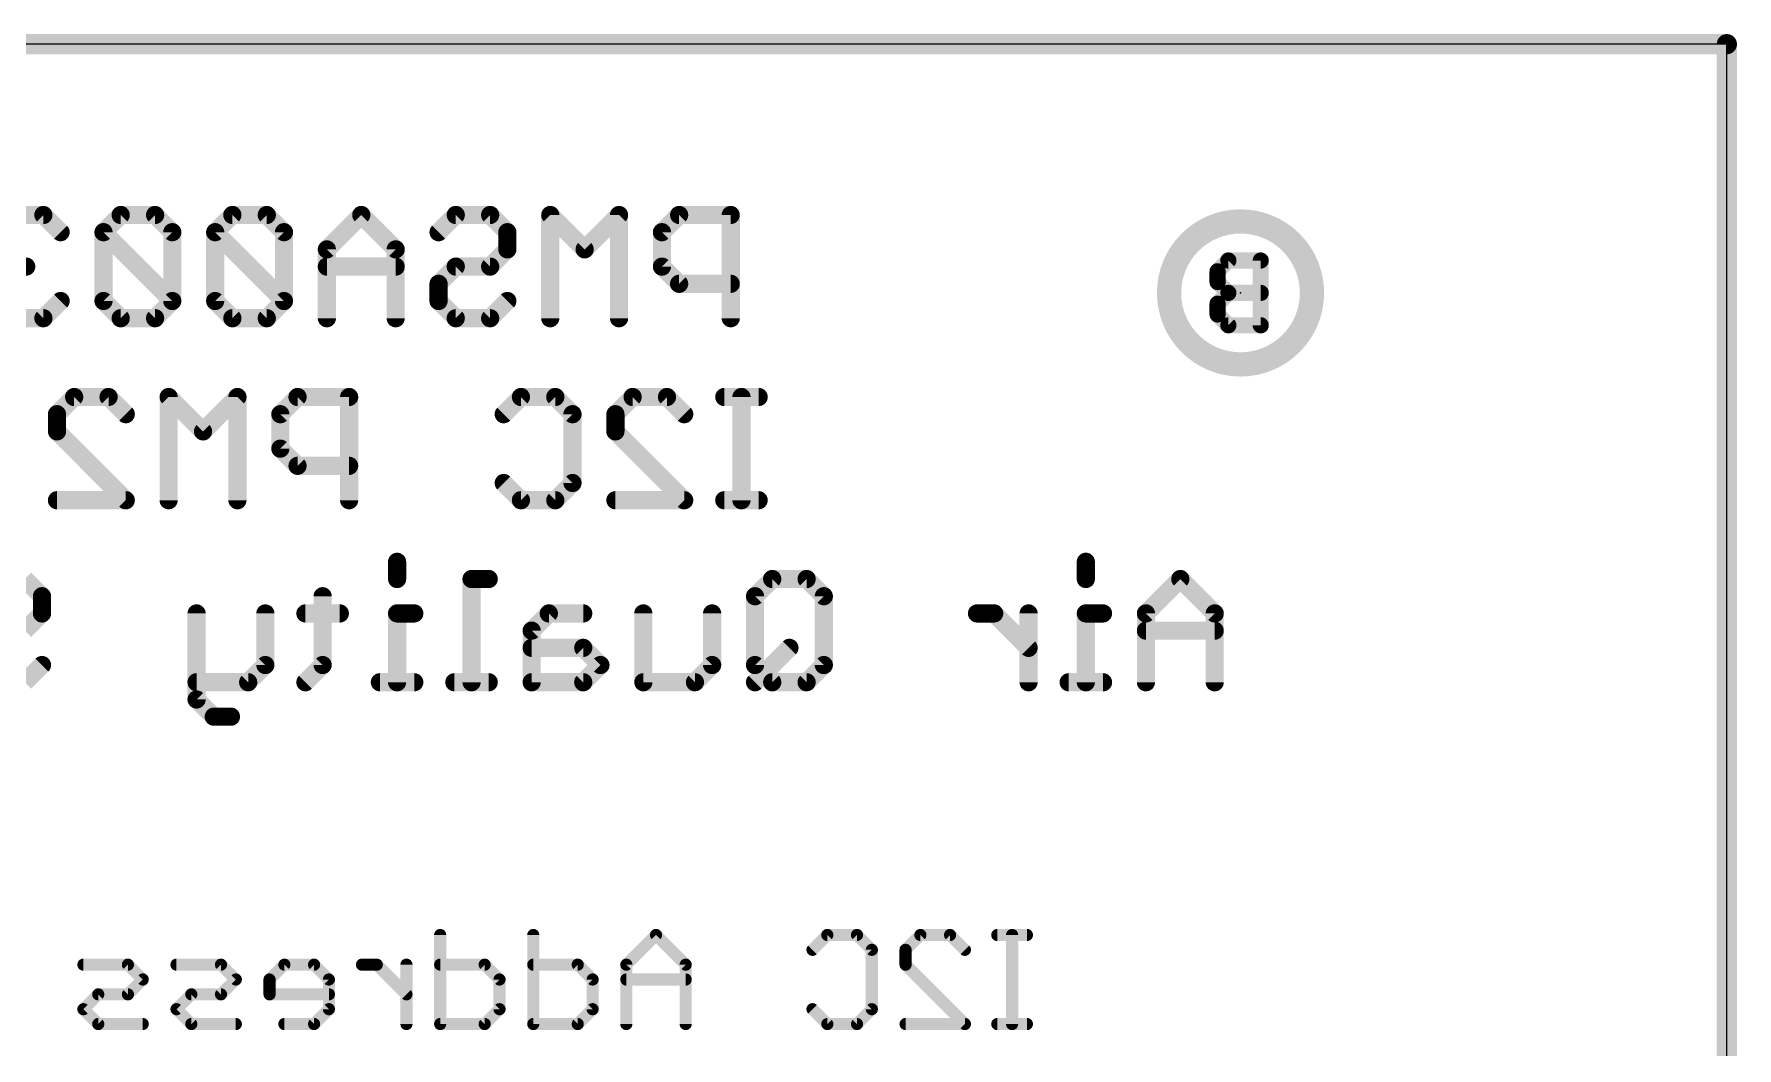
# Model space of a CAD drawing. Extents: x -0.1 to 35.7, y -1.6 to 50.9.
# Drawn here: x 14.29 to 35.69, y 38.19 to 50.93 of the extents above; entities that cross this region are included whole.
import ezdxf

# ---------------------------------------------------------------- set-up
doc = ezdxf.new("R2010")
doc.units = 0
for name, color, linetype in [('1', 12, 'CONTINUOUS'), ('16', 5, 'CONTINUOUS'), ('20', 53, 'CONTINUOUS'), ('22', 6, 'CONTINUOUS'), ('24', 6, 'CONTINUOUS')]:
    doc.layers.add(name, color=color, linetype=linetype)

msp = doc.modelspace()

# ---------------------------------------------------------------- linework, layer by layer
at = {"layer": '1', "const_width": 0.254}
for points in [[(0, 50.8), (35.56, 50.8)], [(35.56, 50.8), (35.56, 0)]]:
    msp.add_lwpolyline(points, dxfattribs=at)
at = {"layer": '1', "const_width": 0.127}
for points in [[(35.6235, 50.8, 1), (35.4965, 50.8)], [(35.56, 50.7365, 1), (35.56, 50.8635)]]:
    msp.add_lwpolyline(points, format="xyb", dxfattribs=at)
at = {"layer": '16', "const_width": 0.254}
for points in [[(0, 50.8), (35.56, 50.8)], [(35.56, 50.8), (35.56, 0)]]:
    msp.add_lwpolyline(points, dxfattribs=at)
at = {"layer": '16', "const_width": 0.127}
for points in [[(35.6235, 50.8, 1), (35.4965, 50.8)], [(35.56, 50.7365, 1), (35.56, 50.8635)]]:
    msp.add_lwpolyline(points, format="xyb", dxfattribs=at)
at = {"layer": '20'}
for p, q in [((35.56, 50.8), (0, 50.8)), ((35.56, 2.54), (35.56, 50.8))]:
    msp.add_line(p, q, dxfattribs=at)
at = {"layer": '22'}
for points, const_width in [([(14.4092, 48.6548), (13.977, 48.6548)], 0.2286), ([(14.6253, 48.4387), (14.4092, 48.6548)], 0.2286), ([(15.3803, 48.6548), (15.1642, 48.4387)], 0.2286), ([(15.8125, 48.6548), (15.3803, 48.6548)], 0.2286), ([(16.0285, 48.4387), (15.8125, 48.6548)], 0.2286), ([(16.7836, 48.6548), (16.5675, 48.4387)], 0.2286), ([(17.2157, 48.6548), (16.7836, 48.6548)], 0.2286), ([(17.4318, 48.4387), (17.2157, 48.6548)], 0.2286), ([(18.4029, 48.6548), (17.9708, 48.2226)], 0.2286), ([(18.8351, 48.2226), (18.4029, 48.6548)], 0.2286), ([(19.374, 48.4387), (19.5901, 48.6548)], 0.2286), ([(19.5901, 48.6548), (20.0223, 48.6548)], 0.2286), ([(20.0223, 48.6548), (20.2384, 48.4387)], 0.2286), ([(21.2095, 48.2226), (20.7773, 48.6548)], 0.2286), ([(20.7773, 48.6548), (20.7773, 47.3583)], 0.2286), ([(21.6417, 48.6548), (21.2095, 48.2226)], 0.2286), ([(21.6417, 47.3583), (21.6417, 48.6548)], 0.2286), ([(22.3967, 48.6548), (22.1806, 48.4387)], 0.2286), ([(23.0449, 48.6548), (22.3967, 48.6548)], 0.2286), ([(23.0449, 47.3583), (23.0449, 48.6548)], 0.2286), ([(15.1642, 48.4387), (15.1642, 47.5744)], 0.2286), ([(16.0285, 47.5744), (15.1642, 48.4387)], 0.2286), ([(16.0285, 47.5744), (16.0285, 48.4387)], 0.2286), ([(16.5675, 48.4387), (16.5675, 47.5744)], 0.2286), ([(17.4318, 47.5744), (16.5675, 48.4387)], 0.2286), ([(17.4318, 47.5744), (17.4318, 48.4387)], 0.2286), ([(20.2384, 48.4387), (20.2384, 48.2226)], 0.2286), ([(22.1806, 48.4387), (22.1806, 48.0066)], 0.2286), ([(17.9708, 48.2226), (17.9708, 47.3583)], 0.2286), ([(18.8351, 47.3583), (18.8351, 48.2226)], 0.2286), ([(20.2384, 48.2226), (20.0223, 48.0066)], 0.2286), ([(29.2973, 48.0831), (29.1617, 47.9475)], 0.2032), ([(29.704, 48.0831), (29.2973, 48.0831)], 0.2032), ([(29.704, 47.2696), (29.704, 48.0831)], 0.2032), ([(13.977, 48.0066), (14.1931, 48.0066)], 0.2286), ([(18.8351, 48.0066), (17.9708, 48.0066)], 0.2286), ([(19.5901, 48.0066), (19.374, 47.7905)], 0.2286), ([(20.0223, 48.0066), (19.5901, 48.0066)], 0.2286), ([(22.1806, 48.0066), (22.3967, 47.7905)], 0.2286), ([(29.1617, 47.9475), (29.1617, 47.8119)], 0.2032), ([(19.374, 47.7905), (19.374, 47.5744)], 0.2286), ([(22.3967, 47.7905), (23.0449, 47.7905)], 0.2286), ([(29.1617, 47.8119), (29.2973, 47.6763)], 0.2032), ([(29.2973, 47.6763), (29.1617, 47.5408)], 0.2032), ([(29.704, 47.6763), (29.2973, 47.6763)], 0.2032), ([(14.4092, 47.3583), (14.6253, 47.5744)], 0.2286), ([(15.1642, 47.5744), (15.3803, 47.3583)], 0.2286), ([(15.8125, 47.3583), (16.0285, 47.5744)], 0.2286), ([(16.5675, 47.5744), (16.7836, 47.3583)], 0.2286), ([(17.2157, 47.3583), (17.4318, 47.5744)], 0.2286), ([(19.374, 47.5744), (19.5901, 47.3583)], 0.2286), ([(20.0223, 47.3583), (20.2384, 47.5744)], 0.2286), ([(29.1617, 47.5408), (29.1617, 47.4052)], 0.2032), ([(29.1617, 47.4052), (29.2973, 47.2696)], 0.2032), ([(13.977, 47.3583), (14.4092, 47.3583)], 0.2286), ([(15.3803, 47.3583), (15.8125, 47.3583)], 0.2286), ([(16.7836, 47.3583), (17.2157, 47.3583)], 0.2286), ([(19.5901, 47.3583), (20.0223, 47.3583)], 0.2286), ([(29.2973, 47.2696), (29.704, 47.2696)], 0.2032), ([(14.5795, 46.1527), (14.7956, 46.3688)], 0.2286), ([(14.7956, 46.3688), (15.2278, 46.3688)], 0.2286), ([(15.2278, 46.3688), (15.4439, 46.1527)], 0.2286), ([(16.415, 45.9366), (15.9828, 46.3688)], 0.2286), ([(15.9828, 46.3688), (15.9828, 45.0723)], 0.2286), ([(16.8471, 46.3688), (16.415, 45.9366)], 0.2286), ([(16.8471, 45.0723), (16.8471, 46.3688)], 0.2286), ([(17.6022, 46.3688), (17.3861, 46.1527)], 0.2286), ([(18.2504, 46.3688), (17.6022, 46.3688)], 0.2286), ([(18.2504, 45.0723), (18.2504, 46.3688)], 0.2286), ([(20.1926, 46.1527), (20.4087, 46.3688)], 0.2286), ([(20.4087, 46.3688), (20.8409, 46.3688)], 0.2286), ([(20.8409, 46.3688), (21.057, 46.1527)], 0.2286), ([(21.5959, 46.1527), (21.812, 46.3688)], 0.2286), ([(21.812, 46.3688), (22.2442, 46.3688)], 0.2286), ([(22.2442, 46.3688), (22.4602, 46.1527)], 0.2286), ([(23.3958, 46.3688), (22.9636, 46.3688)], 0.2286), ([(23.1797, 45.0723), (23.1797, 46.3688)], 0.2286), ([(14.5795, 45.9366), (14.5795, 46.1527)], 0.2286), ([(17.3861, 46.1527), (17.3861, 45.7206)], 0.2286), ([(21.057, 46.1527), (21.057, 45.2884)], 0.2286), ([(21.5959, 45.9366), (21.5959, 46.1527)], 0.2286), ([(15.4439, 45.0723), (14.5795, 45.9366)], 0.2286), ([(22.4602, 45.0723), (21.5959, 45.9366)], 0.2286), ([(17.3861, 45.7206), (17.6022, 45.5045)], 0.2286), ([(17.6022, 45.5045), (18.2504, 45.5045)], 0.2286), ([(20.4087, 45.0723), (20.1926, 45.2884)], 0.2286), ([(21.057, 45.2884), (20.8409, 45.0723)], 0.2286), ([(14.5795, 45.0723), (15.4439, 45.0723)], 0.2286), ([(20.8409, 45.0723), (20.4087, 45.0723)], 0.2286), ([(21.5959, 45.0723), (22.4602, 45.0723)], 0.2286), ([(23.3958, 45.0723), (22.9636, 45.0723)], 0.2286), ([(18.8529, 44.2989), (18.8529, 44.0828)], 0.2286), ([(27.5065, 44.2989), (27.5065, 44.0828)], 0.2286), ([(14.1753, 44.0828), (14.3914, 43.8667)], 0.2286), ([(20.0045, 44.0828), (19.7884, 44.0828)], 0.2286), ([(19.7884, 44.0828), (19.7884, 42.7863)], 0.2286), ([(23.5661, 44.0828), (23.35, 43.8667)], 0.2286), ([(23.9983, 44.0828), (23.5661, 44.0828)], 0.2286), ([(24.2143, 43.8667), (23.9983, 44.0828)], 0.2286), ([(28.6936, 44.0828), (28.2615, 43.6506)], 0.2286), ([(29.1258, 43.6506), (28.6936, 44.0828)], 0.2286), ([(14.3914, 43.8667), (14.3914, 43.6506)], 0.2286), ([(17.9174, 43.8667), (17.9174, 43.0024)], 0.2286), ([(23.35, 43.8667), (23.35, 43.0024)], 0.2286), ([(24.2143, 43.0024), (24.2143, 43.8667)], 0.2286), ([(14.3914, 43.6506), (14.1753, 43.4346)], 0.2286), ([(16.3336, 43.6506), (16.3336, 42.5702)], 0.2286), ([(17.198, 43.6506), (17.198, 43.0024)], 0.2286), ([(18.1335, 43.6506), (17.7013, 43.6506)], 0.2286), ([(19.069, 43.6506), (18.8529, 43.6506)], 0.2286), ([(18.8529, 43.6506), (18.8529, 42.7863)], 0.2286), ([(20.7595, 43.6506), (20.5434, 43.4346)], 0.2286), ([(21.1917, 43.6506), (20.7595, 43.6506)], 0.2286), ([(21.9467, 42.7863), (21.9467, 43.6506)], 0.2286), ([(22.8111, 43.6506), (22.8111, 43.0024)], 0.2286), ([(26.3549, 43.6506), (26.1388, 43.6506)], 0.2286), ([(26.787, 43.2185), (26.3549, 43.6506)], 0.2286), ([(26.787, 42.7863), (26.787, 43.6506)], 0.2286), ([(27.7225, 43.6506), (27.5065, 43.6506)], 0.2286), ([(27.5065, 43.6506), (27.5065, 42.7863)], 0.2286), ([(28.2615, 43.6506), (28.2615, 42.7863)], 0.2286), ([(29.1258, 42.7863), (29.1258, 43.6506)], 0.2286), ([(20.5434, 43.4346), (20.5434, 42.7863)], 0.2286), ([(29.1258, 43.4346), (28.2615, 43.4346)], 0.2286), ([(21.1917, 43.2185), (20.5434, 43.2185)], 0.2286), ([(21.4078, 43.0024), (21.1917, 43.2185)], 0.2286), ([(23.7822, 43.2185), (23.35, 42.7863)], 0.2286), ([(14.1753, 42.7863), (14.3914, 43.0024)], 0.2286), ([(17.198, 43.0024), (16.9819, 42.7863)], 0.2286), ([(17.9174, 43.0024), (17.7013, 42.7863)], 0.2286), ([(21.1917, 42.7863), (21.4078, 43.0024)], 0.2286), ([(22.8111, 43.0024), (22.595, 42.7863)], 0.2286), ([(23.35, 43.0024), (23.5661, 42.7863)], 0.2286), ([(23.9983, 42.7863), (24.2143, 43.0024)], 0.2286), ([(16.9819, 42.7863), (16.3336, 42.7863)], 0.2286), ([(19.069, 42.7863), (18.6368, 42.7863)], 0.2286), ([(20.0045, 42.7863), (19.5723, 42.7863)], 0.2286), ([(20.5434, 42.7863), (21.1917, 42.7863)], 0.2286), ([(22.595, 42.7863), (21.9467, 42.7863)], 0.2286), ([(23.5661, 42.7863), (23.9983, 42.7863)], 0.2286), ([(27.7225, 42.7863), (27.2904, 42.7863)], 0.2286), ([(16.3336, 42.5702), (16.5497, 42.3541)], 0.2286), ([(16.5497, 42.3541), (16.7658, 42.3541)], 0.2286), ([(19.3944, 39.6123), (19.3944, 38.4937)], 0.1524), ([(20.5638, 39.6123), (20.5638, 38.4937)], 0.1524), ([(22.106, 39.6123), (21.7332, 39.2394)], 0.1524), ([(22.4789, 39.2394), (22.106, 39.6123)], 0.1524), ([(24.0719, 39.4258), (24.2584, 39.6123)], 0.1524), ([(24.2584, 39.6123), (24.6312, 39.6123)], 0.1524), ([(24.6312, 39.6123), (24.8177, 39.4258)], 0.1524), ([(25.2413, 39.4258), (25.4278, 39.6123)], 0.1524), ([(25.4278, 39.6123), (25.8006, 39.6123)], 0.1524), ([(25.8006, 39.6123), (25.987, 39.4258)], 0.1524), ([(26.7666, 39.6123), (26.3938, 39.6123)], 0.1524), ([(26.5802, 38.4937), (26.5802, 39.6123)], 0.1524), ([(24.8177, 39.4258), (24.8177, 38.6801)], 0.1524), ([(25.2413, 39.2394), (25.2413, 39.4258)], 0.1524), ([(15.471, 39.2394), (14.9117, 39.2394)], 0.1524), ([(15.6574, 39.053), (15.471, 39.2394)], 0.1524), ([(16.6403, 39.2394), (16.0811, 39.2394)], 0.1524), ([(16.8268, 39.053), (16.6403, 39.2394)], 0.1524), ([(17.4369, 39.2394), (17.2505, 39.053)], 0.1524), ([(17.8097, 39.2394), (17.4369, 39.2394)], 0.1524), ([(17.9962, 39.053), (17.8097, 39.2394)], 0.1524), ([(18.5978, 39.2394), (18.4114, 39.2394)], 0.1524), ([(18.9707, 38.8666), (18.5978, 39.2394)], 0.1524), ([(18.9707, 38.4937), (18.9707, 39.2394)], 0.1524), ([(19.9536, 39.2394), (19.3944, 39.2394)], 0.1524), ([(20.1401, 39.053), (19.9536, 39.2394)], 0.1524), ([(21.123, 39.2394), (20.5638, 39.2394)], 0.1524), ([(21.3095, 39.053), (21.123, 39.2394)], 0.1524), ([(21.7332, 39.2394), (21.7332, 38.4937)], 0.1524), ([(22.4789, 38.4937), (22.4789, 39.2394)], 0.1524), ([(25.987, 38.4937), (25.2413, 39.2394)], 0.1524), ([(14.9117, 38.6801), (15.0981, 38.8666)], 0.1524), ([(15.0981, 38.8666), (15.471, 38.8666)], 0.1524), ([(15.471, 38.8666), (15.6574, 39.053)], 0.1524), ([(16.0811, 38.6801), (16.2675, 38.8666)], 0.1524), ([(16.2675, 38.8666), (16.6403, 38.8666)], 0.1524), ([(16.6403, 38.8666), (16.8268, 39.053)], 0.1524), ([(17.2505, 39.053), (17.2505, 38.8666)], 0.1524), ([(17.2505, 38.8666), (17.9962, 38.8666)], 0.1524), ([(17.9962, 38.6801), (17.9962, 39.053)], 0.1524), ([(20.1401, 38.6801), (20.1401, 39.053)], 0.1524), ([(21.3095, 38.6801), (21.3095, 39.053)], 0.1524), ([(22.4789, 39.053), (21.7332, 39.053)], 0.1524), ([(15.0981, 38.4937), (14.9117, 38.6801)], 0.1524), ([(16.2675, 38.4937), (16.0811, 38.6801)], 0.1524), ([(17.8097, 38.4937), (17.9962, 38.6801)], 0.1524), ([(19.9536, 38.4937), (20.1401, 38.6801)], 0.1524), ([(21.123, 38.4937), (21.3095, 38.6801)], 0.1524), ([(24.2584, 38.4937), (24.0719, 38.6801)], 0.1524), ([(24.8177, 38.6801), (24.6312, 38.4937)], 0.1524), ([(15.6574, 38.4937), (15.0981, 38.4937)], 0.1524), ([(16.8268, 38.4937), (16.2675, 38.4937)], 0.1524), ([(17.4369, 38.4937), (17.8097, 38.4937)], 0.1524), ([(19.3944, 38.4937), (19.9536, 38.4937)], 0.1524), ([(20.5638, 38.4937), (21.123, 38.4937)], 0.1524), ([(24.6312, 38.4937), (24.2584, 38.4937)], 0.1524), ([(25.2413, 38.4937), (25.987, 38.4937)], 0.1524), ([(26.7666, 38.4937), (26.3938, 38.4937)], 0.1524)]:
    msp.add_lwpolyline(points, dxfattribs=dict(at, const_width=const_width))
for points, const_width in [([(14.4496, 48.6952, 1), (14.3688, 48.6144)], 0.1143), ([(14.4092, 48.5977, 1), (14.4092, 48.712)], 0.1143), ([(15.3803, 48.712, 1), (15.3803, 48.5977)], 0.1143), ([(15.4207, 48.6144, 1), (15.3399, 48.6952)], 0.1143), ([(15.8529, 48.6952, 1), (15.7721, 48.6144)], 0.1143), ([(15.8125, 48.5977, 1), (15.8125, 48.712)], 0.1143), ([(16.7836, 48.712, 1), (16.7836, 48.5977)], 0.1143), ([(16.824, 48.6144, 1), (16.7432, 48.6952)], 0.1143), ([(17.2562, 48.6952, 1), (17.1753, 48.6144)], 0.1143), ([(17.2157, 48.5977, 1), (17.2157, 48.712)], 0.1143), ([(18.4433, 48.6952, 1), (18.3625, 48.6144)], 0.1143), ([(18.4433, 48.6144, 1), (18.3625, 48.6952)], 0.1143), ([(19.5901, 48.712, 1), (19.5901, 48.5977)], 0.1143), ([(19.6305, 48.6144, 1), (19.5497, 48.6952)], 0.1143), ([(20.0627, 48.6952, 1), (19.9819, 48.6144)], 0.1143), ([(20.0223, 48.5977, 1), (20.0223, 48.712)], 0.1143), ([(20.8177, 48.6952, 1), (20.7369, 48.6144)], 0.1143), ([(20.8345, 48.6548, 1), (20.7202, 48.6548)], 0.1143), ([(21.6988, 48.6548, 1), (21.5845, 48.6548)], 0.1143), ([(21.6821, 48.6144, 1), (21.6013, 48.6952)], 0.1143), ([(22.3967, 48.712, 1), (22.3967, 48.5977)], 0.1143), ([(22.4371, 48.6144, 1), (22.3563, 48.6952)], 0.1143), ([(23.1021, 48.6548, 1), (22.9878, 48.6548)], 0.1143), ([(23.0449, 48.5977, 1), (23.0449, 48.712)], 0.1143), ([(29.45, 46.778, 1), (29.45, 48.574, 1), (29.45, 46.778)], 0.3048), ([(14.5849, 48.3983, 1), (14.6657, 48.4791)], 0.1143), ([(15.2214, 48.4387, 1), (15.1071, 48.4387)], 0.1143), ([(15.2046, 48.4791, 1), (15.1238, 48.3983)], 0.1143), ([(15.1238, 48.4791, 1), (15.2046, 48.3983)], 0.1143), ([(16.0857, 48.4387, 1), (15.9714, 48.4387)], 0.1143), ([(15.9881, 48.3983, 1), (16.069, 48.4791)], 0.1143), ([(16.6246, 48.4387, 1), (16.5103, 48.4387)], 0.1143), ([(16.6079, 48.4791, 1), (16.5271, 48.3983)], 0.1143), ([(16.5271, 48.4791, 1), (16.6079, 48.3983)], 0.1143), ([(17.489, 48.4387, 1), (17.3747, 48.4387)], 0.1143), ([(17.3914, 48.3983, 1), (17.4722, 48.4791)], 0.1143), ([(19.3336, 48.4791, 1), (19.4145, 48.3983)], 0.1143), ([(20.2955, 48.4387, 1), (20.1812, 48.4387)], 0.1143), ([(20.198, 48.3983, 1), (20.2788, 48.4791)], 0.1143), ([(22.2378, 48.4387, 1), (22.1235, 48.4387)], 0.1143), ([(22.1402, 48.4791, 1), (22.221, 48.3983)], 0.1143), ([(18.0279, 48.2226, 1), (17.9136, 48.2226)], 0.1143), ([(17.9304, 48.263, 1), (18.0112, 48.1822)], 0.1143), ([(18.8923, 48.2226, 1), (18.778, 48.2226)], 0.1143), ([(18.7947, 48.1822, 1), (18.8755, 48.263)], 0.1143), ([(20.1812, 48.2226, 1), (20.2955, 48.2226)], 0.1143), ([(20.2788, 48.1822, 1), (20.198, 48.263)], 0.1143), ([(21.1691, 48.263, 1), (21.2499, 48.1822)], 0.1143), ([(21.1691, 48.1822, 1), (21.2499, 48.263)], 0.1143), ([(29.2973, 48.1339, 1), (29.2973, 48.0323)], 0.1016), ([(29.3332, 48.0472, 1), (29.2613, 48.119)], 0.1016), ([(29.7548, 48.0831, 1), (29.6532, 48.0831)], 0.1016), ([(29.704, 48.0323, 1), (29.704, 48.1339)], 0.1016), ([(14.1931, 47.9494, 1), (14.1931, 48.0637)], 0.1143), ([(17.9708, 48.0637, 1), (17.9708, 47.9494)], 0.1143), ([(18.8351, 47.9494, 1), (18.8351, 48.0637)], 0.1143), ([(19.5901, 48.0637, 1), (19.5901, 47.9494)], 0.1143), ([(19.6305, 47.9661, 1), (19.5497, 48.047)], 0.1143), ([(19.9819, 48.047, 1), (20.0627, 47.9661)], 0.1143), ([(20.0223, 47.9494, 1), (20.0223, 48.0637)], 0.1143), ([(22.221, 48.047, 1), (22.1402, 47.9661)], 0.1143), ([(22.1235, 48.0066, 1), (22.2378, 48.0066)], 0.1143), ([(29.2125, 47.9475, 1), (29.1109, 47.9475)], 0.1016), ([(29.1258, 47.9834, 1), (29.1976, 47.9116)], 0.1016), ([(19.3336, 47.8309, 1), (19.4145, 47.7501)], 0.1143), ([(19.4312, 47.7905, 1), (19.3169, 47.7905)], 0.1143), ([(22.3967, 47.8476, 1), (22.3967, 47.7333)], 0.1143), ([(22.3563, 47.7501, 1), (22.4371, 47.8309)], 0.1143), ([(23.0449, 47.7333, 1), (23.0449, 47.8476)], 0.1143), ([(29.1976, 47.8478, 1), (29.1258, 47.776)], 0.1016), ([(29.1109, 47.8119, 1), (29.2125, 47.8119)], 0.1016), ([(29.2973, 47.7271, 1), (29.2973, 47.6255)], 0.1016), ([(29.3332, 47.6404, 1), (29.2613, 47.7123)], 0.1016), ([(29.2613, 47.6404, 1), (29.3332, 47.7123)], 0.1016), ([(29.704, 47.6255, 1), (29.704, 47.7271)], 0.1016), ([(14.6657, 47.534, 1), (14.5849, 47.6148)], 0.1143), ([(15.2046, 47.6148, 1), (15.1238, 47.534)], 0.1143), ([(15.1071, 47.5744, 1), (15.2214, 47.5744)], 0.1143), ([(15.9714, 47.5744, 1), (16.0857, 47.5744)], 0.1143), ([(15.9881, 47.534, 1), (16.069, 47.6148)], 0.1143), ([(16.069, 47.534, 1), (15.9881, 47.6148)], 0.1143), ([(16.6079, 47.6148, 1), (16.5271, 47.534)], 0.1143), ([(16.5103, 47.5744, 1), (16.6246, 47.5744)], 0.1143), ([(17.3747, 47.5744, 1), (17.489, 47.5744)], 0.1143), ([(17.4722, 47.534, 1), (17.3914, 47.6148)], 0.1143), ([(17.3914, 47.534, 1), (17.4722, 47.6148)], 0.1143), ([(19.4145, 47.6148, 1), (19.3336, 47.534)], 0.1143), ([(19.3169, 47.5744, 1), (19.4312, 47.5744)], 0.1143), ([(20.2788, 47.534, 1), (20.198, 47.6148)], 0.1143), ([(29.2125, 47.5408, 1), (29.1109, 47.5408)], 0.1016), ([(29.1258, 47.5767, 1), (29.1976, 47.5048)], 0.1016), ([(29.1976, 47.4411, 1), (29.1258, 47.3693)], 0.1016), ([(14.3688, 47.3987, 1), (14.4496, 47.3179)], 0.1143), ([(14.4092, 47.3011, 1), (14.4092, 47.4154)], 0.1143), ([(15.3803, 47.4154, 1), (15.3803, 47.3011)], 0.1143), ([(15.3399, 47.3179, 1), (15.4207, 47.3987)], 0.1143), ([(15.7721, 47.3987, 1), (15.8529, 47.3179)], 0.1143), ([(15.8125, 47.3011, 1), (15.8125, 47.4154)], 0.1143), ([(16.7836, 47.4154, 1), (16.7836, 47.3011)], 0.1143), ([(16.7432, 47.3179, 1), (16.824, 47.3987)], 0.1143), ([(17.1753, 47.3987, 1), (17.2562, 47.3179)], 0.1143), ([(17.2157, 47.3011, 1), (17.2157, 47.4154)], 0.1143), ([(17.9136, 47.3583, 1), (18.0279, 47.3583)], 0.1143), ([(18.778, 47.3583, 1), (18.8923, 47.3583)], 0.1143), ([(19.5901, 47.4154, 1), (19.5901, 47.3011)], 0.1143), ([(19.5497, 47.3179, 1), (19.6305, 47.3987)], 0.1143), ([(19.9819, 47.3987, 1), (20.0627, 47.3179)], 0.1143), ([(20.0223, 47.3011, 1), (20.0223, 47.4154)], 0.1143), ([(20.7202, 47.3583, 1), (20.8345, 47.3583)], 0.1143), ([(21.5845, 47.3583, 1), (21.6988, 47.3583)], 0.1143), ([(22.9878, 47.3583, 1), (23.1021, 47.3583)], 0.1143), ([(29.1109, 47.4052, 1), (29.2125, 47.4052)], 0.1016), ([(29.2973, 47.3204, 1), (29.2973, 47.2188)], 0.1016), ([(29.2613, 47.2337, 1), (29.3332, 47.3055)], 0.1016), ([(29.6532, 47.2696, 1), (29.7548, 47.2696)], 0.1016), ([(29.704, 47.2188, 1), (29.704, 47.3204)], 0.1016), ([(14.7956, 46.426, 1), (14.7956, 46.3117)], 0.1143), ([(14.836, 46.3284, 1), (14.7552, 46.4092)], 0.1143), ([(15.2682, 46.4092, 1), (15.1874, 46.3284)], 0.1143), ([(15.2278, 46.3117, 1), (15.2278, 46.426)], 0.1143), ([(16.0399, 46.3688, 1), (15.9256, 46.3688)], 0.1143), ([(16.0232, 46.4092, 1), (15.9424, 46.3284)], 0.1143), ([(16.9043, 46.3688, 1), (16.79, 46.3688)], 0.1143), ([(16.8875, 46.3284, 1), (16.8067, 46.4092)], 0.1143), ([(17.6022, 46.426, 1), (17.6022, 46.3117)], 0.1143), ([(17.6426, 46.3284, 1), (17.5617, 46.4092)], 0.1143), ([(18.3076, 46.3688, 1), (18.1933, 46.3688)], 0.1143), ([(18.2504, 46.3117, 1), (18.2504, 46.426)], 0.1143), ([(20.4087, 46.426, 1), (20.4087, 46.3117)], 0.1143), ([(20.4491, 46.3284, 1), (20.3683, 46.4092)], 0.1143), ([(20.8813, 46.4092, 1), (20.8005, 46.3284)], 0.1143), ([(20.8409, 46.3117, 1), (20.8409, 46.426)], 0.1143), ([(21.812, 46.426, 1), (21.812, 46.3117)], 0.1143), ([(21.8524, 46.3284, 1), (21.7716, 46.4092)], 0.1143), ([(22.2846, 46.4092, 1), (22.2037, 46.3284)], 0.1143), ([(22.2442, 46.3117, 1), (22.2442, 46.426)], 0.1143), ([(22.9636, 46.426, 1), (22.9636, 46.3117)], 0.1143), ([(23.2368, 46.3688, 1), (23.1225, 46.3688)], 0.1143), ([(23.3958, 46.3117, 1), (23.3958, 46.426)], 0.1143), ([(14.6367, 46.1527, 1), (14.5224, 46.1527)], 0.1143), ([(14.5391, 46.1931, 1), (14.6199, 46.1123)], 0.1143), ([(15.4034, 46.1123, 1), (15.4843, 46.1931)], 0.1143), ([(17.4432, 46.1527, 1), (17.3289, 46.1527)], 0.1143), ([(17.3457, 46.1931, 1), (17.4265, 46.1123)], 0.1143), ([(20.1522, 46.1931, 1), (20.233, 46.1123)], 0.1143), ([(21.1141, 46.1527, 1), (20.9998, 46.1527)], 0.1143), ([(21.0166, 46.1123, 1), (21.0974, 46.1931)], 0.1143), ([(21.6531, 46.1527, 1), (21.5388, 46.1527)], 0.1143), ([(21.5555, 46.1931, 1), (21.6363, 46.1123)], 0.1143), ([(22.4198, 46.1123, 1), (22.5007, 46.1931)], 0.1143), ([(14.6199, 45.977, 1), (14.5391, 45.8962)], 0.1143), ([(16.3745, 45.977, 1), (16.4554, 45.8962)], 0.1143), ([(16.3745, 45.8962, 1), (16.4554, 45.977)], 0.1143), ([(21.6363, 45.977, 1), (21.5555, 45.8962)], 0.1143), ([(14.5224, 45.9366, 1), (14.6367, 45.9366)], 0.1143), ([(17.4265, 45.761, 1), (17.3457, 45.6801)], 0.1143), ([(21.5388, 45.9366, 1), (21.6531, 45.9366)], 0.1143), ([(17.3289, 45.7206, 1), (17.4432, 45.7206)], 0.1143), ([(17.6022, 45.5616, 1), (17.6022, 45.4473)], 0.1143), ([(17.5617, 45.4641, 1), (17.6426, 45.5449)], 0.1143), ([(18.2504, 45.4473, 1), (18.2504, 45.5616)], 0.1143), ([(20.233, 45.3288, 1), (20.1522, 45.248)], 0.1143), ([(21.0974, 45.248, 1), (21.0166, 45.3288)], 0.1143), ([(14.5795, 45.1295, 1), (14.5795, 45.0152)], 0.1143), ([(15.4034, 45.0319, 1), (15.4843, 45.1127)], 0.1143), ([(15.4439, 45.0152, 1), (15.4439, 45.1295)], 0.1143), ([(20.4087, 45.1295, 1), (20.4087, 45.0152)], 0.1143), ([(20.3683, 45.0319, 1), (20.4491, 45.1127)], 0.1143), ([(20.8005, 45.1127, 1), (20.8813, 45.0319)], 0.1143), ([(20.8409, 45.0152, 1), (20.8409, 45.1295)], 0.1143), ([(20.9998, 45.2884, 1), (21.1141, 45.2884)], 0.1143), ([(21.5959, 45.1295, 1), (21.5959, 45.0152)], 0.1143), ([(22.4198, 45.0319, 1), (22.5007, 45.1127)], 0.1143), ([(22.4602, 45.0152, 1), (22.4602, 45.1295)], 0.1143), ([(22.9636, 45.1295, 1), (22.9636, 45.0152)], 0.1143), ([(23.3958, 45.0152, 1), (23.3958, 45.1295)], 0.1143), ([(15.9256, 45.0723, 1), (16.0399, 45.0723)], 0.1143), ([(16.79, 45.0723, 1), (16.9043, 45.0723)], 0.1143), ([(18.1933, 45.0723, 1), (18.3076, 45.0723)], 0.1143), ([(23.1225, 45.0723, 1), (23.2368, 45.0723)], 0.1143), ([(18.9101, 44.2989, 1), (18.7958, 44.2989)], 0.1143), ([(27.5636, 44.2989, 1), (27.4493, 44.2989)], 0.1143), ([(18.7958, 44.0828, 1), (18.9101, 44.0828)], 0.1143), ([(19.7884, 44.14, 1), (19.7884, 44.0257)], 0.1143), ([(19.8456, 44.0828, 1), (19.7313, 44.0828)], 0.1143), ([(20.0045, 44.0257, 1), (20.0045, 44.14)], 0.1143), ([(23.5661, 44.14, 1), (23.5661, 44.0257)], 0.1143), ([(23.6065, 44.0424, 1), (23.5257, 44.1232)], 0.1143), ([(24.0387, 44.1232, 1), (23.9578, 44.0424)], 0.1143), ([(23.9983, 44.0257, 1), (23.9983, 44.14)], 0.1143), ([(27.4493, 44.0828, 1), (27.5636, 44.0828)], 0.1143), ([(28.7341, 44.1232, 1), (28.6532, 44.0424)], 0.1143), ([(28.7341, 44.0424, 1), (28.6532, 44.1232)], 0.1143), ([(14.4485, 43.8667, 1), (14.3342, 43.8667)], 0.1143), ([(14.351, 43.8263, 1), (14.4318, 43.9071)], 0.1143), ([(17.9745, 43.8667, 1), (17.8602, 43.8667)], 0.1143), ([(23.4072, 43.8667, 1), (23.2929, 43.8667)], 0.1143), ([(23.3096, 43.9071, 1), (23.3904, 43.8263)], 0.1143), ([(24.2715, 43.8667, 1), (24.1572, 43.8667)], 0.1143), ([(24.1739, 43.8263, 1), (24.2548, 43.9071)], 0.1143), ([(14.3342, 43.6506, 1), (14.4485, 43.6506)], 0.1143), ([(14.4318, 43.6102, 1), (14.351, 43.691)], 0.1143), ([(16.3908, 43.6506, 1), (16.2765, 43.6506)], 0.1143), ([(17.2551, 43.6506, 1), (17.1408, 43.6506)], 0.1143), ([(17.7013, 43.7078, 1), (17.7013, 43.5935)], 0.1143), ([(18.1335, 43.5935, 1), (18.1335, 43.7078)], 0.1143), ([(18.8529, 43.7078, 1), (18.8529, 43.5935)], 0.1143), ([(18.9101, 43.6506, 1), (18.7958, 43.6506)], 0.1143), ([(19.069, 43.5935, 1), (19.069, 43.7078)], 0.1143), ([(20.7595, 43.7078, 1), (20.7595, 43.5935)], 0.1143), ([(20.7999, 43.6102, 1), (20.7191, 43.691)], 0.1143), ([(21.1917, 43.5935, 1), (21.1917, 43.7078)], 0.1143), ([(22.0039, 43.6506, 1), (21.8896, 43.6506)], 0.1143), ([(22.8682, 43.6506, 1), (22.7539, 43.6506)], 0.1143), ([(26.1388, 43.7078, 1), (26.1388, 43.5935)], 0.1143), ([(26.3953, 43.691, 1), (26.3144, 43.6102)], 0.1143), ([(26.3549, 43.5935, 1), (26.3549, 43.7078)], 0.1143), ([(26.8442, 43.6506, 1), (26.7299, 43.6506)], 0.1143), ([(27.5065, 43.7078, 1), (27.5065, 43.5935)], 0.1143), ([(27.5636, 43.6506, 1), (27.4493, 43.6506)], 0.1143), ([(27.7225, 43.5935, 1), (27.7225, 43.7078)], 0.1143), ([(28.3186, 43.6506, 1), (28.2043, 43.6506)], 0.1143), ([(28.2211, 43.691, 1), (28.3019, 43.6102)], 0.1143), ([(29.183, 43.6506, 1), (29.0687, 43.6506)], 0.1143), ([(29.0854, 43.6102, 1), (29.1662, 43.691)], 0.1143), ([(20.6006, 43.4346, 1), (20.4863, 43.4346)], 0.1143), ([(20.503, 43.475, 1), (20.5839, 43.3941)], 0.1143), ([(28.2615, 43.4917, 1), (28.2615, 43.3774)], 0.1143), ([(29.1258, 43.3774, 1), (29.1258, 43.4917)], 0.1143), ([(20.5434, 43.2756, 1), (20.5434, 43.1613)], 0.1143), ([(21.2321, 43.2589, 1), (21.1513, 43.1781)], 0.1143), ([(21.1917, 43.1613, 1), (21.1917, 43.2756)], 0.1143), ([(23.8226, 43.1781, 1), (23.7418, 43.2589)], 0.1143), ([(26.7466, 43.1781, 1), (26.8274, 43.2589)], 0.1143), ([(14.4318, 42.962, 1), (14.351, 43.0428)], 0.1143), ([(17.1408, 43.0024, 1), (17.2551, 43.0024)], 0.1143), ([(17.2384, 42.962, 1), (17.1575, 43.0428)], 0.1143), ([(17.8602, 43.0024, 1), (17.9745, 43.0024)], 0.1143), ([(17.9578, 42.962, 1), (17.877, 43.0428)], 0.1143), ([(21.4482, 42.962, 1), (21.3674, 43.0428)], 0.1143), ([(21.3674, 42.962, 1), (21.4482, 43.0428)], 0.1143), ([(22.7539, 43.0024, 1), (22.8682, 43.0024)], 0.1143), ([(22.8515, 42.962, 1), (22.7707, 43.0428)], 0.1143), ([(23.3904, 43.0428, 1), (23.3096, 42.962)], 0.1143), ([(23.2929, 43.0024, 1), (23.4072, 43.0024)], 0.1143), ([(24.1572, 43.0024, 1), (24.2715, 43.0024)], 0.1143), ([(24.2548, 42.962, 1), (24.1739, 43.0428)], 0.1143), ([(16.3336, 42.8435, 1), (16.3336, 42.7292)], 0.1143), ([(16.9415, 42.8267, 1), (17.0223, 42.7459)], 0.1143), ([(16.9819, 42.7292, 1), (16.9819, 42.8435)], 0.1143), ([(17.6609, 42.8267, 1), (17.7417, 42.7459)], 0.1143), ([(18.6368, 42.8435, 1), (18.6368, 42.7292)], 0.1143), ([(18.7958, 42.7863, 1), (18.9101, 42.7863)], 0.1143), ([(19.069, 42.7292, 1), (19.069, 42.8435)], 0.1143), ([(19.5723, 42.8435, 1), (19.5723, 42.7292)], 0.1143), ([(19.7313, 42.7863, 1), (19.8456, 42.7863)], 0.1143), ([(20.0045, 42.7292, 1), (20.0045, 42.8435)], 0.1143), ([(20.5434, 42.8435, 1), (20.5434, 42.7292)], 0.1143), ([(20.4863, 42.7863, 1), (20.6006, 42.7863)], 0.1143), ([(21.1513, 42.8267, 1), (21.2321, 42.7459)], 0.1143), ([(21.1917, 42.7292, 1), (21.1917, 42.8435)], 0.1143), ([(21.9467, 42.8435, 1), (21.9467, 42.7292)], 0.1143), ([(21.8896, 42.7863, 1), (22.0039, 42.7863)], 0.1143), ([(22.5546, 42.8267, 1), (22.6354, 42.7459)], 0.1143), ([(22.595, 42.7292, 1), (22.595, 42.8435)], 0.1143), ([(23.3096, 42.8267, 1), (23.3904, 42.7459)], 0.1143), ([(23.5661, 42.8435, 1), (23.5661, 42.7292)], 0.1143), ([(23.5257, 42.7459, 1), (23.6065, 42.8267)], 0.1143), ([(23.9578, 42.8267, 1), (24.0387, 42.7459)], 0.1143), ([(23.9983, 42.7292, 1), (23.9983, 42.8435)], 0.1143), ([(26.7299, 42.7863, 1), (26.8442, 42.7863)], 0.1143), ([(27.2904, 42.8435, 1), (27.2904, 42.7292)], 0.1143), ([(27.4493, 42.7863, 1), (27.5636, 42.7863)], 0.1143), ([(27.7225, 42.7292, 1), (27.7225, 42.8435)], 0.1143), ([(28.2043, 42.7863, 1), (28.3186, 42.7863)], 0.1143), ([(29.0687, 42.7863, 1), (29.183, 42.7863)], 0.1143), ([(16.374, 42.6106, 1), (16.2932, 42.5298)], 0.1143), ([(16.2765, 42.5702, 1), (16.3908, 42.5702)], 0.1143), ([(16.5497, 42.4113, 1), (16.5497, 42.297)], 0.1143), ([(16.5093, 42.3137, 1), (16.5901, 42.3945)], 0.1143), ([(16.7658, 42.297, 1), (16.7658, 42.4113)], 0.1143), ([(19.4325, 39.6123, 1), (19.3563, 39.6123)], 0.0762), ([(20.6019, 39.6123, 1), (20.5257, 39.6123)], 0.0762), ([(22.1329, 39.6392, 1), (22.0791, 39.5853)], 0.0762), ([(22.1329, 39.5853, 1), (22.0791, 39.6392)], 0.0762), ([(24.2584, 39.6504, 1), (24.2584, 39.5742)], 0.0762), ([(24.2853, 39.5853, 1), (24.2314, 39.6392)], 0.0762), ([(24.6582, 39.6392, 1), (24.6043, 39.5853)], 0.0762), ([(24.6312, 39.5742, 1), (24.6312, 39.6504)], 0.0762), ([(25.4278, 39.6504, 1), (25.4278, 39.5742)], 0.0762), ([(25.4547, 39.5853, 1), (25.4008, 39.6392)], 0.0762), ([(25.8276, 39.6392, 1), (25.7737, 39.5853)], 0.0762), ([(25.8006, 39.5742, 1), (25.8006, 39.6504)], 0.0762), ([(26.3938, 39.6504, 1), (26.3938, 39.5742)], 0.0762), ([(26.6183, 39.6123, 1), (26.5421, 39.6123)], 0.0762), ([(26.7666, 39.5742, 1), (26.7666, 39.6504)], 0.0762), ([(24.045, 39.4528, 1), (24.0989, 39.3989)], 0.0762), ([(24.8558, 39.4258, 1), (24.7796, 39.4258)], 0.0762), ([(24.7907, 39.3989, 1), (24.8446, 39.4528)], 0.0762), ([(25.2794, 39.4258, 1), (25.2032, 39.4258)], 0.0762), ([(25.2144, 39.4528, 1), (25.2683, 39.3989)], 0.0762), ([(25.9601, 39.3989, 1), (26.014, 39.4528)], 0.0762), ([(14.9117, 39.2775, 1), (14.9117, 39.2013)], 0.0762), ([(15.4979, 39.2663, 1), (15.444, 39.2125)], 0.0762), ([(15.471, 39.2013, 1), (15.471, 39.2775)], 0.0762), ([(16.0811, 39.2775, 1), (16.0811, 39.2013)], 0.0762), ([(16.6673, 39.2663, 1), (16.6134, 39.2125)], 0.0762), ([(16.6403, 39.2013, 1), (16.6403, 39.2775)], 0.0762), ([(17.4369, 39.2775, 1), (17.4369, 39.2013)], 0.0762), ([(17.4638, 39.2125, 1), (17.41, 39.2663)], 0.0762), ([(17.8367, 39.2663, 1), (17.7828, 39.2125)], 0.0762), ([(17.8097, 39.2013, 1), (17.8097, 39.2775)], 0.0762), ([(18.4114, 39.2775, 1), (18.4114, 39.2013)], 0.0762), ([(18.6248, 39.2663, 1), (18.5709, 39.2125)], 0.0762), ([(18.5978, 39.2013, 1), (18.5978, 39.2775)], 0.0762), ([(19.0088, 39.2394, 1), (18.9326, 39.2394)], 0.0762), ([(19.3944, 39.2775, 1), (19.3944, 39.2013)], 0.0762), ([(19.9806, 39.2663, 1), (19.9267, 39.2125)], 0.0762), ([(19.9536, 39.2013, 1), (19.9536, 39.2775)], 0.0762), ([(20.5638, 39.2775, 1), (20.5638, 39.2013)], 0.0762), ([(21.15, 39.2663, 1), (21.0961, 39.2125)], 0.0762), ([(21.123, 39.2013, 1), (21.123, 39.2775)], 0.0762), ([(21.7713, 39.2394, 1), (21.6951, 39.2394)], 0.0762), ([(21.7062, 39.2663, 1), (21.7601, 39.2125)], 0.0762), ([(22.517, 39.2394, 1), (22.4408, 39.2394)], 0.0762), ([(22.4519, 39.2125, 1), (22.5058, 39.2663)], 0.0762), ([(25.2032, 39.2394, 1), (25.2794, 39.2394)], 0.0762), ([(25.2683, 39.2663, 1), (25.2144, 39.2125)], 0.0762), ([(15.0981, 38.9047, 1), (15.0981, 38.8285)], 0.0762), ([(15.125, 38.8396, 1), (15.0712, 38.8935)], 0.0762), ([(15.471, 38.8285, 1), (15.471, 38.9047)], 0.0762), ([(15.6843, 39.026, 1), (15.6304, 39.0799)], 0.0762), ([(15.6304, 39.026, 1), (15.6843, 39.0799)], 0.0762), ([(16.2675, 38.9047, 1), (16.2675, 38.8285)], 0.0762), ([(16.2944, 38.8396, 1), (16.2406, 38.8935)], 0.0762), ([(16.6403, 38.8285, 1), (16.6403, 38.9047)], 0.0762), ([(16.8537, 39.026, 1), (16.7998, 39.0799)], 0.0762), ([(16.7998, 39.026, 1), (16.8537, 39.0799)], 0.0762), ([(17.2235, 39.0799, 1), (17.2774, 39.026)], 0.0762), ([(17.2886, 39.053, 1), (17.2124, 39.053)], 0.0762), ([(17.2505, 38.9047, 1), (17.2505, 38.8285)], 0.0762), ([(18.0343, 39.053, 1), (17.9581, 39.053)], 0.0762), ([(17.9692, 39.026, 1), (18.0231, 39.0799)], 0.0762), ([(17.9962, 38.8285, 1), (17.9962, 38.9047)], 0.0762), ([(20.1782, 39.053, 1), (20.102, 39.053)], 0.0762), ([(20.1131, 39.026, 1), (20.167, 39.0799)], 0.0762), ([(21.3476, 39.053, 1), (21.2714, 39.053)], 0.0762), ([(21.2825, 39.026, 1), (21.3364, 39.0799)], 0.0762), ([(21.7332, 39.0911, 1), (21.7332, 39.0149)], 0.0762), ([(22.4789, 39.0149, 1), (22.4789, 39.0911)], 0.0762), ([(14.9386, 38.7071, 1), (14.8847, 38.6532)], 0.0762), ([(14.8847, 38.7071, 1), (14.9386, 38.6532)], 0.0762), ([(15.444, 38.8935, 1), (15.4979, 38.8396)], 0.0762), ([(16.108, 38.7071, 1), (16.0541, 38.6532)], 0.0762), ([(16.0541, 38.7071, 1), (16.108, 38.6532)], 0.0762), ([(16.6134, 38.8935, 1), (16.6673, 38.8396)], 0.0762), ([(17.2124, 38.8666, 1), (17.2886, 38.8666)], 0.0762), ([(18.0231, 38.6532, 1), (17.9692, 38.7071)], 0.0762), ([(18.9437, 38.8396, 1), (18.9976, 38.8935)], 0.0762), ([(20.167, 38.6532, 1), (20.1131, 38.7071)], 0.0762), ([(21.3364, 38.6532, 1), (21.2825, 38.7071)], 0.0762), ([(24.0989, 38.7071, 1), (24.045, 38.6532)], 0.0762), ([(24.8446, 38.6532, 1), (24.7907, 38.7071)], 0.0762), ([(15.0981, 38.5318, 1), (15.0981, 38.4556)], 0.0762), ([(15.0712, 38.4668, 1), (15.125, 38.5206)], 0.0762), ([(15.6574, 38.4556, 1), (15.6574, 38.5318)], 0.0762), ([(16.2675, 38.5318, 1), (16.2675, 38.4556)], 0.0762), ([(16.2406, 38.4668, 1), (16.2944, 38.5206)], 0.0762), ([(16.8268, 38.4556, 1), (16.8268, 38.5318)], 0.0762), ([(17.4369, 38.5318, 1), (17.4369, 38.4556)], 0.0762), ([(17.7828, 38.5206, 1), (17.8367, 38.4668)], 0.0762), ([(17.8097, 38.4556, 1), (17.8097, 38.5318)], 0.0762), ([(17.9581, 38.6801, 1), (18.0343, 38.6801)], 0.0762), ([(18.9326, 38.4937, 1), (19.0088, 38.4937)], 0.0762), ([(19.3944, 38.5318, 1), (19.3944, 38.4556)], 0.0762), ([(19.3563, 38.4937, 1), (19.4325, 38.4937)], 0.0762), ([(19.9267, 38.5206, 1), (19.9806, 38.4668)], 0.0762), ([(19.9536, 38.4556, 1), (19.9536, 38.5318)], 0.0762), ([(20.102, 38.6801, 1), (20.1782, 38.6801)], 0.0762), ([(20.5638, 38.5318, 1), (20.5638, 38.4556)], 0.0762), ([(20.5257, 38.4937, 1), (20.6019, 38.4937)], 0.0762), ([(21.0961, 38.5206, 1), (21.15, 38.4668)], 0.0762), ([(21.123, 38.4556, 1), (21.123, 38.5318)], 0.0762), ([(21.2714, 38.6801, 1), (21.3476, 38.6801)], 0.0762), ([(21.6951, 38.4937, 1), (21.7713, 38.4937)], 0.0762), ([(22.4408, 38.4937, 1), (22.517, 38.4937)], 0.0762), ([(24.2584, 38.5318, 1), (24.2584, 38.4556)], 0.0762), ([(24.2314, 38.4668, 1), (24.2853, 38.5206)], 0.0762), ([(24.6043, 38.5206, 1), (24.6582, 38.4668)], 0.0762), ([(24.6312, 38.4556, 1), (24.6312, 38.5318)], 0.0762), ([(24.7796, 38.6801, 1), (24.8558, 38.6801)], 0.0762), ([(25.2413, 38.5318, 1), (25.2413, 38.4556)], 0.0762), ([(25.9601, 38.4668, 1), (26.014, 38.5206)], 0.0762), ([(25.987, 38.4556, 1), (25.987, 38.5318)], 0.0762), ([(26.3938, 38.5318, 1), (26.3938, 38.4556)], 0.0762), ([(26.5421, 38.4937, 1), (26.6183, 38.4937)], 0.0762), ([(26.7666, 38.4556, 1), (26.7666, 38.5318)], 0.0762)]:
    msp.add_lwpolyline(points, format="xyb", dxfattribs=dict(at, const_width=const_width))
at = {"layer": '24'}
msp.add_point((29.45, 47.676), dxfattribs=at)

doc.saveas('drawing.dxf')
